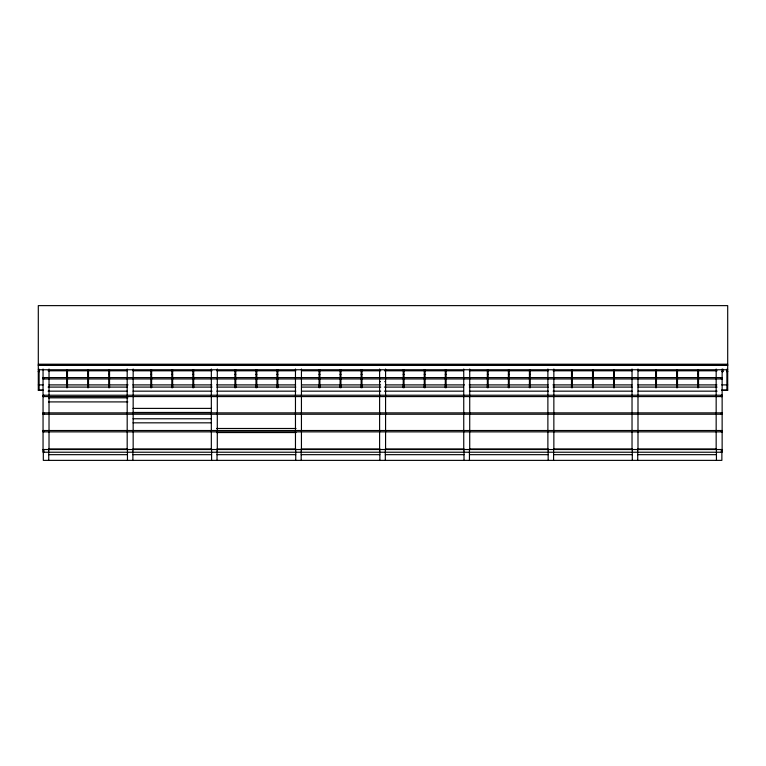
<?xml version="1.0" encoding="UTF-8"?>
<svg xmlns="http://www.w3.org/2000/svg" width="766" height="766" viewBox="0 0 766 766"><rect width="100%" height="100%" fill="white"/><g stroke="black" fill="none" stroke-linecap="round" stroke-linejoin="round"><path stroke-width="1.15" d="M38.3 364.204L727.7 364.204M38.3 364.999L727.7 364.999M38.3 365.392L727.7 365.392M38.3 369.758L727.7 369.758M48.105 370.801L127.089 370.801M133.073 370.801L212.058 370.801M216.845 370.801L295.829 370.801M301.814 370.801L380.798 370.801M384.388 370.801L463.373 370.801M469.357 370.801L548.341 370.801M553.129 370.801L632.113 370.801M638.097 370.801L717.081 370.801M38.3 371.539L39.114 371.539M722.127 371.539L722.941 371.539M726.886 371.539L727.7 371.539M38.3 371.711L39.114 371.711M722.127 371.711L722.941 371.711L722.941 369.164M726.886 371.711L727.7 371.711M66.661 374.402L67.475 374.402M87.697 374.402L88.511 374.402M108.734 374.402L109.548 374.402M150.806 374.402L151.62 374.402M171.833 374.402L172.647 374.402M192.869 374.402L193.683 374.402M234.942 374.402L235.756 374.402M255.978 374.402L256.792 374.402M277.014 374.402L277.828 374.402M319.077 374.402L319.891 374.402M340.114 374.402L340.927 374.402M361.15 374.402L361.964 374.402M403.222 374.402L404.036 374.402M424.259 374.402L425.073 374.402M445.295 374.402L446.109 374.402M487.358 374.402L488.172 374.402M508.394 374.402L509.208 374.402M529.43 374.402L530.244 374.402M571.503 374.402L572.317 374.402M592.53 374.402L593.353 374.402M613.566 374.402L614.38 374.402M655.639 374.402L656.452 374.402M676.675 374.402L677.489 374.402M697.711 374.402L698.525 374.402M43.049 377.59L722.137 377.59M43.049 378.95L722.137 378.95M379.61 381.66L380.482 381.66M384.704 381.66L385.576 381.66M38.3 384.896L43.087 384.896M49.072 384.896L128.066 384.896M132.853 384.896L211.847 384.896M216.634 384.896L295.628 384.896M301.613 384.896L380.606 384.896M385.394 384.896L464.387 384.896M469.175 384.896L548.169 384.896M552.956 384.896L631.95 384.896M637.934 384.896L716.928 384.896M721.716 384.896L727.7 384.896M66.661 386.208L67.475 386.208M108.734 386.208L109.548 386.208M150.806 386.208L151.62 386.208M171.833 386.208L172.647 386.208M192.869 386.208L193.683 386.208M234.942 386.208L235.756 386.208M255.978 386.208L256.792 386.208M277.014 386.208L277.828 386.208M319.077 386.208L319.891 386.208M340.114 386.208L340.927 386.208M403.222 386.208L404.036 386.208M424.259 386.208L425.073 386.208M445.295 386.208L446.109 386.208M487.358 386.208L488.172 386.208M508.394 386.208L509.208 386.208M529.43 386.208L530.244 386.208M571.503 386.208L572.317 386.208M592.53 386.208L593.353 386.208M613.566 386.208L614.38 386.208M655.639 386.208L656.452 386.208M676.675 386.208L677.489 386.208M697.711 386.208L698.525 386.208M48.105 387.089L127.089 387.089M133.073 387.089L212.058 387.089M216.845 387.089L295.829 387.089M301.814 387.089L380.798 387.089M384.388 387.089L463.373 387.089M469.357 387.089L548.341 387.089M553.129 387.089L632.113 387.089M638.097 387.089L717.081 387.089M38.3 390.153L43.087 390.153M721.716 390.153L727.7 390.153M43.087 390.287L38.3 390.287L38.3 305.624L727.7 305.624L727.7 390.287L721.716 390.287M48.105 391.158L127.089 391.158M133.073 391.158L212.058 391.158M216.845 391.158L295.829 391.158M301.814 391.158L380.798 391.158M384.388 391.158L463.373 391.158M469.357 391.158L548.341 391.158M553.129 391.158L632.113 391.158M638.097 391.158L717.081 391.158M43.049 395.227L722.137 395.227M43.049 396.587L722.137 396.587M48.44 397.841L127.845 397.841M48.44 401.911L127.845 401.911M133.006 408.393L211.225 408.393M132.642 412.462L211.569 412.462M43.049 412.874L722.137 412.874M43.049 414.234L722.137 414.234M133.006 418.763L211.225 418.763M133.006 422.832L211.225 422.832M216.625 428.481L296.021 428.481M43.049 430.511L722.137 430.511M43.049 431.871L722.137 431.871M216.625 432.551L296.021 432.551M43.049 449.518L722.137 449.518M48.746 454.669L127.462 454.669M132.891 454.669L211.598 454.669M217.027 454.669L295.743 454.669M301.172 454.669L379.879 454.669M385.308 454.669L464.014 454.669M469.443 454.669L548.159 454.669M553.588 454.669L632.295 454.669M637.724 454.669L716.44 454.669M726.886 369.164L726.886 390.153M722.137 369.011L722.137 452.227L43.049 452.227L43.049 369.011M721.869 377.59L721.869 378.95M721.869 395.227L721.869 396.587M721.869 412.874L721.869 414.234M721.869 430.511L721.869 431.871M721.869 449.518L721.869 460.376L43.317 460.376L43.317 449.518M721.323 377.59L721.323 378.95M721.323 395.227L721.323 396.587M721.323 412.874L721.323 414.234M721.323 430.511L721.323 431.871M721.323 449.518L721.323 452.227M716.44 460.376L716.44 448.972L637.724 448.972L637.724 460.376M716.162 369.011L716.162 449.853M698.525 369.892L698.525 387.768M697.711 369.892L697.711 387.768M677.489 369.892L677.489 387.768M676.675 369.892L676.675 387.768M656.452 369.892L656.452 387.768M655.639 369.892L655.639 387.768M637.992 369.011L637.992 449.853M632.295 460.376L632.295 448.972L553.588 448.972L553.588 460.376M632.027 369.011L632.027 449.853M614.38 369.892L614.38 387.768M613.566 369.892L613.566 387.768M593.353 369.892L593.353 387.768M592.53 369.892L592.53 387.768M572.317 369.892L572.317 387.768M571.503 369.892L571.503 387.768M553.856 369.011L553.856 449.853M548.159 460.376L548.159 448.972L469.443 448.972L469.443 460.376M547.882 369.011L547.882 449.853M530.244 369.892L530.244 387.768M529.43 369.892L529.43 387.768M509.208 369.892L509.208 387.768M508.394 369.892L508.394 387.768M488.172 369.892L488.172 387.768M487.358 369.892L487.358 387.768M469.721 369.011L469.721 449.853M464.014 460.376L464.014 448.972L385.308 448.972L385.308 460.376M463.746 369.011L463.746 449.853M446.109 369.892L446.109 387.768M445.295 369.892L445.295 387.768M425.073 369.825L425.073 387.768M424.259 369.825L424.259 387.768M404.036 369.825L404.036 387.768M403.222 369.825L403.222 387.768M385.576 369.011L385.576 449.853M379.879 460.376L379.879 448.972L301.172 448.972L301.172 460.376M379.61 369.011L379.61 449.853M361.964 369.825L361.964 387.768M361.15 369.825L361.15 387.768M340.927 369.825L340.927 387.768M340.114 369.825L340.114 387.768M319.891 369.892L319.891 387.768M319.077 369.892L319.077 387.768M301.44 369.011L301.44 449.853M295.743 460.376L295.743 448.972L217.027 448.972L217.027 460.376M295.465 369.011L295.465 449.853M277.828 369.892L277.828 387.768M277.014 369.892L277.014 387.768M256.792 369.892L256.792 387.768M255.978 369.892L255.978 387.768M235.756 369.892L235.756 387.768M234.942 369.892L234.942 387.768M217.295 369.011L217.295 449.853M211.598 460.376L211.598 448.972L132.891 448.972L132.891 460.376M211.33 369.011L211.33 449.853M193.683 369.892L193.683 387.768M192.869 369.892L192.869 387.768M172.647 369.892L172.647 387.768M171.833 369.892L171.833 387.768M151.62 369.892L151.62 387.768M150.806 369.892L150.806 387.768M133.16 369.011L133.16 449.853M127.462 460.376L127.462 448.972L48.746 448.972L48.746 460.376M127.185 369.011L127.185 449.853M109.548 369.892L109.548 387.768M108.734 369.892L108.734 387.768M88.511 369.892L88.511 387.768M87.697 369.892L87.697 387.768M67.475 369.892L67.475 387.768M66.661 369.892L66.661 387.768M49.024 369.011L49.024 449.853M43.863 377.59L43.863 378.95M43.863 395.227L43.863 396.587M43.863 412.874L43.863 414.234M43.863 430.511L43.863 431.871M43.863 449.518L43.863 452.227M43.317 377.59L43.317 378.95M43.317 395.227L43.317 396.587M43.317 412.874L43.317 414.234M43.317 430.511L43.317 431.871M39.114 369.164L39.114 390.153"/></g></svg>
